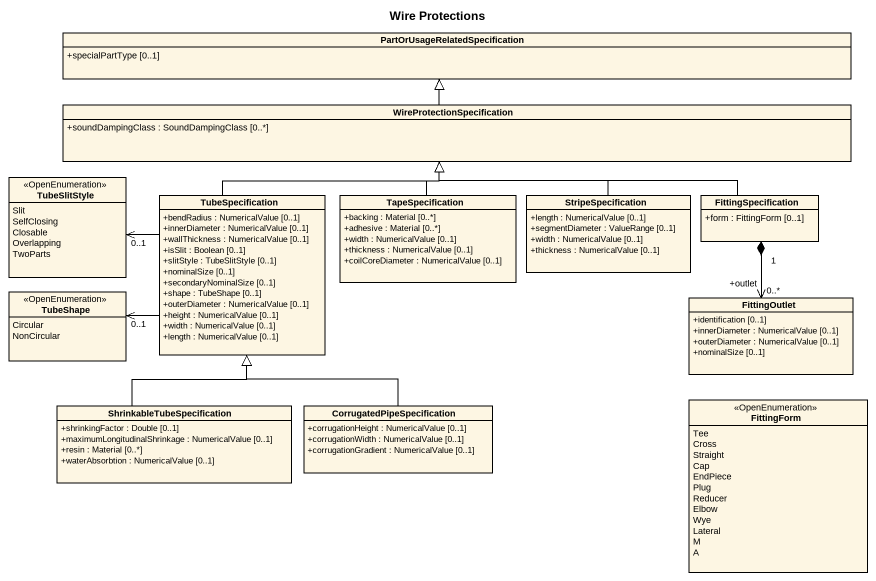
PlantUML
@startuml
title Wire Protections
hide circle
hide empty members
skinparam classAttributeIconSize 0
class "PartOrUsageRelatedSpecification" as PartOrUsageRelatedSpecificat {
  +specialPartType [0..1]
}
class WireProtectionSpecification {
  +soundDampingClass : SoundDampingClass [0..*]
}
enum TubeSlitStyle <<OpenEnumeration>> {
  Slit
  SelfClosing
  Closable
  Overlapping
  TwoParts
}
class TubeSpecification {
  +bendRadius : NumericalValue [0..1]
  +innerDiameter : NumericalValue [0..1]
  +wallThickness : NumericalValue [0..1]
  +isSlit : Boolean [0..1]
  +slitStyle : TubeSlitStyle [0..1]
  +nominalSize [0..1]
  +secondaryNominalSize [0..1]
  +shape : TubeShape [0..1]
  +outerDiameter : NumericalValue [0..1]
  +height : NumericalValue [0..1]
  +width : NumericalValue [0..1]
  +length : NumericalValue [0..1]
}
class TapeSpecification {
  +backing : Material [0..*]
  +adhesive : Material [0..*]
  +width : NumericalValue [0..1]
  +thickness : NumericalValue [0..1]
  +coilCoreDiameter : NumericalValue [0..1]
}
class StripeSpecification {
  +length : NumericalValue [0..1]
  +segmentDiameter : ValueRange [0..1]
  +width : NumericalValue [0..1]
  +thickness : NumericalValue [0..1]
}
class FittingSpecification {
  +form : FittingForm [0..1]
}
enum TubeShape <<OpenEnumeration>> {
  Circular
  NonCircular
}
class FittingOutlet {
  +identification [0..1]
  +innerDiameter : NumericalValue [0..1]
  +outerDiameter : NumericalValue [0..1]
  +nominalSize [0..1]
}
class ShrinkableTubeSpecification {
  +shrinkingFactor : Double [0..1]
  +maximumLongitudinalShrinkage : NumericalValue [0..1]
  +resin : Material [0..*]
  +waterAbsorbtion : NumericalValue [0..1]
}
class CorrugatedPipeSpecification {
  +corrugationHeight : NumericalValue [0..1]
  +corrugationWidth : NumericalValue [0..1]
  +corrugationGradient : NumericalValue [0..1]
}
enum FittingForm <<OpenEnumeration>> {
  Tee
  Cross
  Straight
  Cap
  EndPiece
  Plug
  Reducer
  Elbow
  Wye
  Lateral
  M
  A
}
WireProtectionSpecification -up-|> PartOrUsageRelatedSpecificat
TubeSpecification -up-|> WireProtectionSpecification
TubeSpecification -left-> "0..1" TubeSlitStyle
TubeSpecification -left-> "0..1" TubeShape
TapeSpecification -up-|> WireProtectionSpecification
StripeSpecification -up-|> WireProtectionSpecification
FittingSpecification -left-|> WireProtectionSpecification
FittingSpecification "1" *--> "+outlet\n0..*" FittingOutlet
ShrinkableTubeSpecification -up-|> TubeSpecification
CorrugatedPipeSpecification -up-|> TubeSpecification
@enduml
